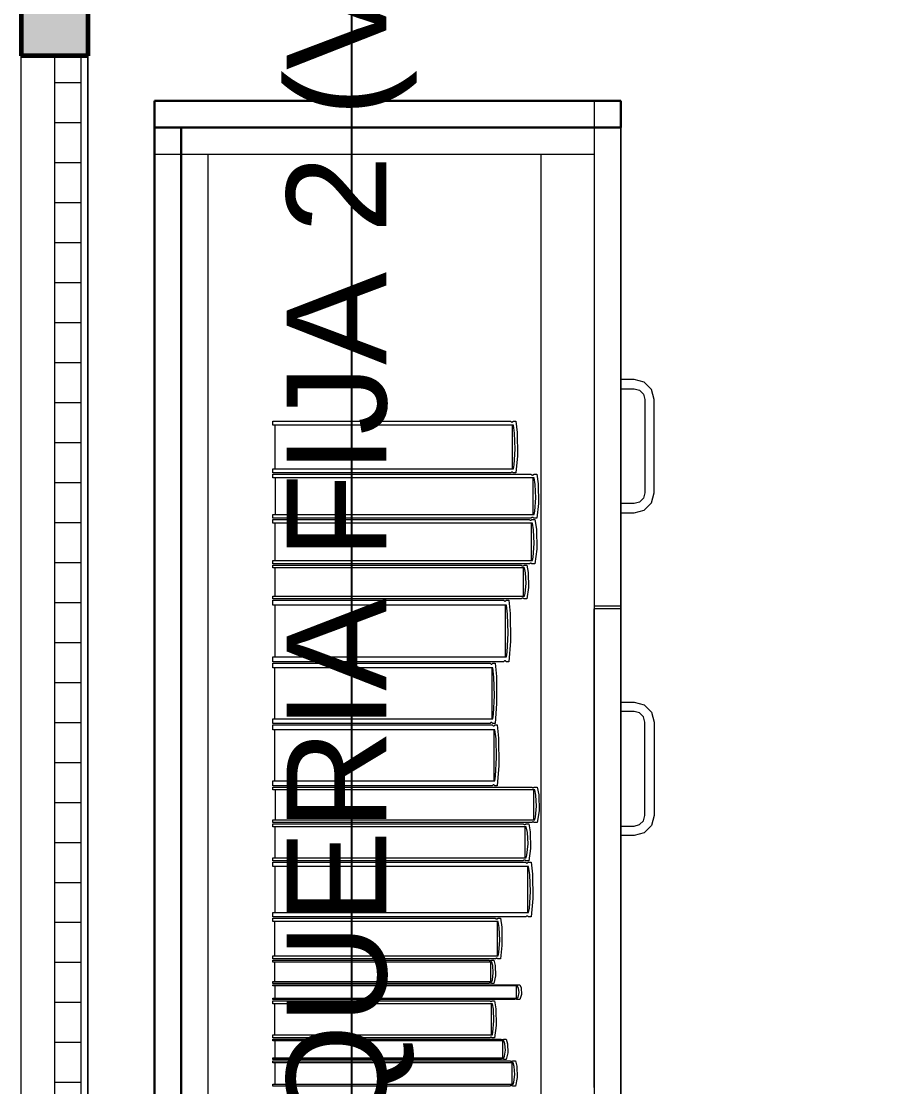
# Model space of a CAD drawing. Header units: inches. Extents: x -19 to 5698, y -728 to 92.
# Drawn here: x 394.27 to 394.923, y 9.177 to 9.976 of the extents above; entities that cross this region are included whole.
import ezdxf

# ---------------------------------------------------------------- set-up
doc = ezdxf.new("R2010")
doc.units = ezdxf.units.IN
doc.header["$MEASUREMENT"] = 0
doc.set_wipeout_variables(frame=1)
doc.linetypes.add('Wipeout_Contour', pattern=[1, 0, -1])
doc.layers.get('0').update_dxf_attribs({"color": 61})
for name, color, linetype in [('02 _ ARQ _ ZON _ Espacio.3D', 7, 'Continuous'), ('Acabado - Muros', 7, 'Continuous'), ('Interior - Mobiliario', 7, 'Continuous'), ('Notas - Etiquetas', 7, 'Continuous')]:
    doc.layers.add(name, color=color, linetype=linetype)
doc.styles.add('Estilo_Generado_4', font='swisse.ttf')
doc.dimstyles.new('Estilo_Generado__8', dxfattribs={"dimtxt": 0.18, "dimasz": 0.0912, "dimexe": 0.18, "dimexo": 0.0625, "dimgap": 0, "dimtad": 0, "dimtih": 1, "dimtoh": 1, "dimdec": 4, "dimzin": 0, "dimdsep": 46, "dimcen": 0.09, "dimadec": 0, "dimazin": 0, "dimtfac": 1, "dimtdec": 4, "dimtmove": 0, "dimatfit": 3, "dimldrblk": 'ARROWHEAD_5', "dimfxl": 1, "dimtolj": 1, "dimtzin": 0, "dimarcsym": 0})

# ---------------------------------------------------------------- blocks, each defined once
blk = doc.blocks.new('ARROWHEAD_5')
at = {"linetype": 'Continuous', "lineweight": 0}
blk.add_hatch(color=0, dxfattribs=at).paths.add_polyline_path([(-1, 0.2679), (0, 0), (-1, -0.2679)])
at = {"color": 0, "linetype": 'Continuous', "lineweight": 0}
blk.add_line((0, 0), (-1, 0), dxfattribs=at)

msp = doc.modelspace()

# ---------------------------------------------------------------- linework, layer by layer
at = {"layer": '02 _ ARQ _ ZON _ Espacio.3D', "color": 254, "linetype": 'Continuous', "lineweight": 0, "flags": 128}
msp.add_lwpolyline([(400.07004, 7.35094), (400.07006, 8.1), (400.29503, 8.1), (400.29503, 16.5), (400.07006, 16.5), (400.07003, 17.35), (394.17005, 17.3498), (394.17005, 16.90015), (393.57006, 16.9), (393.57005, 16.29989), (393.12005, 16.29989), (393.12005, 15.4), (394.32004, 15.4), (394.32008, 7.7), (396.82566, 7.70001), (396.82566, 7.35)], close=True, dxfattribs=at)
at = {"layer": 'Interior - Mobiliario', "color": 175, "linetype": 'Continuous', "lineweight": 13}
for p, q in [((394.39004, 9.89623), (394.70004, 9.89623)), ((394.39004, 8.43623), (394.39004, 9.89623)), ((394.70004, 9.89623), (394.70004, 8.43623)), ((394.41004, 9.87623), (394.66004, 9.87623)), ((394.41004, 9.87623), (394.41004, 8.45623)), ((394.66004, 9.87623), (394.70004, 9.87623)), ((394.66004, 8.45623), (394.66004, 9.87623)), ((394.70004, 9.87623), (394.70004, 8.45623)), ((394.73004, 9.70723), (394.72004, 9.70723)), ((394.72004, 9.70723), (394.72004, 9.70023)), ((394.73754, 9.70522), (394.73004, 9.70723)), ((394.74303, 9.69973), (394.73754, 9.70522)), ((394.72004, 9.70023), (394.73004, 9.70023)), ((394.73004, 9.70023), (394.73404, 9.69915)), ((394.73404, 9.69915), (394.73696, 9.69623)), ((394.73696, 9.69623), (394.73804, 9.69223)), ((394.74504, 9.69223), (394.74303, 9.69973)), ((394.73804, 9.69223), (394.73804, 9.62223)), ((394.74504, 9.62223), (394.74504, 9.69223)), ((394.45869, 9.67284), (394.45869, 9.67595)), ((394.45869, 9.67595), (394.63722, 9.67595)), ((394.6394, 9.67284), (394.45869, 9.67284)), ((394.46052, 9.64019), (394.46052, 9.67284)), ((394.63722, 9.67595), (394.63737, 9.67574)), ((394.63737, 9.67574), (394.6376, 9.67552)), ((394.6376, 9.67552), (394.63786, 9.67537)), ((394.63786, 9.67537), (394.63812, 9.6753)), ((394.63812, 9.6753), (394.63839, 9.67531)), ((394.63839, 9.67531), (394.63866, 9.6754)), ((394.63849, 9.67284), (394.63849, 9.64019)), ((394.63866, 9.6754), (394.63891, 9.67556)), ((394.63891, 9.67556), (394.63914, 9.6758)), ((394.63914, 9.6758), (394.63924, 9.67595)), ((394.63924, 9.67595), (394.64122, 9.67595)), ((394.64024, 9.66702), (394.6394, 9.67284)), ((394.64122, 9.67595), (394.64222, 9.66743)), ((394.6407, 9.65506), (394.64024, 9.66702)), ((394.64222, 9.66743), (394.64245, 9.65004)), ((394.63994, 9.64314), (394.6407, 9.65506)), ((394.64245, 9.65004), (394.64122, 9.63708)), ((394.45869, 9.63708), (394.45869, 9.64019)), ((394.45869, 9.64019), (394.6394, 9.64019)), ((394.6394, 9.64019), (394.63994, 9.64314)), ((394.63722, 9.63708), (394.45869, 9.63708)), ((394.45869, 9.63345), (394.45869, 9.63608)), ((394.45869, 9.63608), (394.65246, 9.63608)), ((394.65482, 9.63345), (394.45869, 9.63345)), ((394.46067, 9.60584), (394.46067, 9.63345)), ((394.63732, 9.63723), (394.63722, 9.63708)), ((394.63755, 9.63747), (394.63732, 9.63723)), ((394.6378, 9.63763), (394.63755, 9.63747)), ((394.63806, 9.63772), (394.6378, 9.63763)), ((394.63833, 9.63773), (394.63806, 9.63772)), ((394.6386, 9.63766), (394.63833, 9.63773)), ((394.63885, 9.63751), (394.6386, 9.63766)), ((394.63909, 9.63729), (394.63885, 9.63751)), ((394.63924, 9.63708), (394.63909, 9.63729)), ((394.64122, 9.63708), (394.63924, 9.63708)), ((394.65246, 9.63608), (394.65262, 9.6359)), ((394.65262, 9.6359), (394.65287, 9.63572)), ((394.65287, 9.63572), (394.65315, 9.63559)), ((394.65315, 9.63559), (394.65344, 9.63553)), ((394.65344, 9.63553), (394.65373, 9.63554)), ((394.65373, 9.63554), (394.65402, 9.63561)), ((394.65383, 9.63345), (394.65383, 9.60584)), ((394.65402, 9.63561), (394.65429, 9.63575)), ((394.65429, 9.63575), (394.65454, 9.63595)), ((394.65454, 9.63595), (394.65465, 9.63608)), ((394.65465, 9.63608), (394.6568, 9.63608)), ((394.65573, 9.62853), (394.65482, 9.63345)), ((394.6568, 9.63608), (394.65789, 9.62887)), ((394.65624, 9.61841), (394.65573, 9.62853)), ((394.65789, 9.62887), (394.65813, 9.61417)), ((394.73804, 9.62223), (394.73696, 9.61823)), ((394.74303, 9.61473), (394.74504, 9.62223)), ((394.65541, 9.60833), (394.65624, 9.61841)), ((394.65813, 9.61417), (394.6568, 9.60321)), ((394.73004, 9.61423), (394.72004, 9.61423)), ((394.72004, 9.61423), (394.72004, 9.60723)), ((394.73404, 9.6153), (394.73004, 9.61423)), ((394.73696, 9.61823), (394.73404, 9.6153)), ((394.73754, 9.60924), (394.74303, 9.61473)), ((394.65482, 9.60584), (394.65541, 9.60833)), ((394.72004, 9.60723), (394.73004, 9.60723)), ((394.73004, 9.60723), (394.73754, 9.60924)), ((394.45869, 9.60321), (394.45869, 9.60584)), ((394.45869, 9.60584), (394.65482, 9.60584)), ((394.65246, 9.60321), (394.45869, 9.60321)), ((394.45869, 9.59954), (394.45869, 9.60221)), ((394.45869, 9.60221), (394.65118, 9.60221)), ((394.65353, 9.59954), (394.45869, 9.59954)), ((394.46066, 9.57149), (394.46066, 9.59954)), ((394.65118, 9.60221), (394.65134, 9.60203)), ((394.65134, 9.60203), (394.65159, 9.60184)), ((394.65159, 9.60184), (394.65186, 9.60171)), ((394.65186, 9.60171), (394.65215, 9.60165)), ((394.65215, 9.60165), (394.65244, 9.60166)), ((394.65244, 9.60166), (394.65273, 9.60174)), ((394.65257, 9.60334), (394.65246, 9.60321)), ((394.65254, 9.59954), (394.65254, 9.57149)), ((394.65282, 9.60354), (394.65257, 9.60334)), ((394.65273, 9.60174), (394.653, 9.60188)), ((394.65309, 9.60368), (394.65282, 9.60354)), ((394.653, 9.60188), (394.65325, 9.60208)), ((394.65337, 9.60375), (394.65309, 9.60368)), ((394.65325, 9.60208), (394.65335, 9.60221)), ((394.65335, 9.60221), (394.65549, 9.60221)), ((394.65367, 9.60376), (394.65337, 9.60375)), ((394.65443, 9.59454), (394.65353, 9.59954)), ((394.65395, 9.6037), (394.65367, 9.60376)), ((394.65423, 9.60357), (394.65395, 9.6037)), ((394.65449, 9.60339), (394.65423, 9.60357)), ((394.65465, 9.60321), (394.65449, 9.60339)), ((394.6568, 9.60321), (394.65465, 9.60321)), ((394.65549, 9.60221), (394.65657, 9.59489)), ((394.65493, 9.58426), (394.65443, 9.59454)), ((394.65657, 9.59489), (394.65682, 9.57995)), ((394.65411, 9.57402), (394.65493, 9.58426)), ((394.65682, 9.57995), (394.65549, 9.56882)), ((394.45869, 9.56882), (394.45869, 9.57149)), ((394.45869, 9.57149), (394.65353, 9.57149)), ((394.65118, 9.56882), (394.45869, 9.56882)), ((394.45869, 9.56581), (394.45869, 9.56782)), ((394.45869, 9.56782), (394.64526, 9.56782)), ((394.64526, 9.56782), (394.64542, 9.56768)), ((394.64542, 9.56768), (394.64567, 9.56754)), ((394.64567, 9.56754), (394.64593, 9.56744)), ((394.64593, 9.56744), (394.64621, 9.5674)), ((394.64621, 9.5674), (394.64649, 9.5674)), ((394.64649, 9.5674), (394.64677, 9.56746)), ((394.64677, 9.56746), (394.64703, 9.56757)), ((394.64703, 9.56757), (394.64727, 9.56772)), ((394.64727, 9.56772), (394.64738, 9.56782)), ((394.64738, 9.56782), (394.64945, 9.56782)), ((394.64945, 9.56782), (394.65049, 9.56232)), ((394.65128, 9.56894), (394.65118, 9.56882)), ((394.65153, 9.56915), (394.65128, 9.56894)), ((394.6518, 9.56929), (394.65153, 9.56915)), ((394.65209, 9.56937), (394.6518, 9.56929)), ((394.65238, 9.56937), (394.65209, 9.56937)), ((394.65266, 9.56931), (394.65238, 9.56937)), ((394.65294, 9.56919), (394.65266, 9.56931)), ((394.65319, 9.56899), (394.65294, 9.56919)), ((394.65335, 9.56882), (394.65319, 9.56899)), ((394.65549, 9.56882), (394.65335, 9.56882)), ((394.65353, 9.57149), (394.65411, 9.57402)), ((394.64754, 9.56581), (394.45869, 9.56581)), ((394.4606, 9.54476), (394.4606, 9.56581)), ((394.64659, 9.56581), (394.64659, 9.54476)), ((394.64842, 9.56206), (394.64754, 9.56581)), ((394.6489, 9.55434), (394.64842, 9.56206)), ((394.65049, 9.56232), (394.65073, 9.55111)), ((394.64811, 9.54666), (394.6489, 9.55434)), ((394.65073, 9.55111), (394.64945, 9.54276)), ((394.45869, 9.54276), (394.45869, 9.54476)), ((394.45869, 9.54476), (394.64754, 9.54476)), ((394.64526, 9.54276), (394.45869, 9.54276)), ((394.64537, 9.54285), (394.64526, 9.54276)), ((394.64561, 9.54301), (394.64537, 9.54285)), ((394.64587, 9.54311), (394.64561, 9.54301)), ((394.64615, 9.54317), (394.64587, 9.54311)), ((394.64643, 9.54318), (394.64615, 9.54317)), ((394.64671, 9.54313), (394.64643, 9.54318)), ((394.64697, 9.54303), (394.64671, 9.54313)), ((394.64722, 9.54289), (394.64697, 9.54303)), ((394.64738, 9.54276), (394.64722, 9.54289)), ((394.64945, 9.54276), (394.64738, 9.54276)), ((394.64754, 9.54476), (394.64811, 9.54666)), ((394.45869, 9.53805), (394.45869, 9.54176)), ((394.45869, 9.54176), (394.632, 9.54176)), ((394.63411, 9.53805), (394.45869, 9.53805)), ((394.46046, 9.49915), (394.46046, 9.53805)), ((394.632, 9.54176), (394.63214, 9.54151)), ((394.63214, 9.54151), (394.63237, 9.54124)), ((394.63237, 9.54124), (394.63262, 9.54107)), ((394.63262, 9.54107), (394.63288, 9.54098)), ((394.63288, 9.54098), (394.63314, 9.54099)), ((394.63314, 9.54099), (394.63339, 9.5411)), ((394.63323, 9.53805), (394.63323, 9.49915)), ((394.63339, 9.5411), (394.63364, 9.54129)), ((394.63364, 9.54129), (394.63386, 9.54158)), ((394.63386, 9.54158), (394.63396, 9.54176)), ((394.63396, 9.54176), (394.63589, 9.54176)), ((394.63493, 9.53112), (394.63411, 9.53805)), ((394.63589, 9.54176), (394.63686, 9.5316)), ((394.72004, 9.53723), (394.70004, 9.53723)), ((394.70004, 9.17623), (394.70004, 9.53523)), ((394.72004, 9.53523), (394.70004, 9.53523)), ((394.72004, 9.17623), (394.72004, 9.53523)), ((394.63538, 9.51686), (394.63493, 9.53112)), ((394.63686, 9.5316), (394.63708, 9.51089)), ((394.63464, 9.50266), (394.63538, 9.51686)), ((394.63708, 9.51089), (394.63589, 9.49545)), ((394.63411, 9.49915), (394.63464, 9.50266)), ((394.45869, 9.49545), (394.45869, 9.49915)), ((394.45869, 9.49915), (394.63411, 9.49915)), ((394.632, 9.49545), (394.45869, 9.49545)), ((394.45869, 9.49082), (394.45869, 9.49445)), ((394.45869, 9.49445), (394.62195, 9.49445)), ((394.62195, 9.49445), (394.62209, 9.4942)), ((394.62209, 9.4942), (394.6223, 9.49395)), ((394.6235, 9.494), (394.62371, 9.49427)), ((394.62371, 9.49427), (394.6238, 9.49445)), ((394.6238, 9.49445), (394.62561, 9.49445)), ((394.62561, 9.49445), (394.62653, 9.48452)), ((394.6321, 9.49563), (394.632, 9.49545)), ((394.63232, 9.49591), (394.6321, 9.49563)), ((394.63256, 9.49611), (394.63232, 9.49591)), ((394.63282, 9.49621), (394.63256, 9.49611)), ((394.63308, 9.49622), (394.63282, 9.49621)), ((394.63334, 9.49614), (394.63308, 9.49622)), ((394.63359, 9.49596), (394.63334, 9.49614)), ((394.63381, 9.4957), (394.63359, 9.49596)), ((394.63396, 9.49545), (394.63381, 9.4957)), ((394.63589, 9.49545), (394.63396, 9.49545)), ((394.62394, 9.49082), (394.45869, 9.49082)), ((394.46036, 9.45279), (394.46036, 9.49082)), ((394.6223, 9.49395), (394.62254, 9.49377)), ((394.62254, 9.49377), (394.62278, 9.49369)), ((394.62278, 9.49369), (394.62302, 9.4937)), ((394.62302, 9.4937), (394.62327, 9.4938)), ((394.62311, 9.49082), (394.62311, 9.45279)), ((394.62327, 9.4938), (394.6235, 9.494)), ((394.62471, 9.48404), (394.62394, 9.49082)), ((394.62514, 9.4701), (394.62471, 9.48404)), ((394.62653, 9.48452), (394.62673, 9.46426)), ((394.62444, 9.45622), (394.62514, 9.4701)), ((394.62673, 9.46426), (394.62561, 9.44916)), ((394.72004, 9.46523), (394.73004, 9.46523)), ((394.72004, 9.45823), (394.72004, 9.46523)), ((394.73004, 9.46523), (394.73754, 9.46322)), ((394.73754, 9.46322), (394.74303, 9.45773)), ((394.62394, 9.45279), (394.62444, 9.45622)), ((394.73004, 9.45823), (394.72004, 9.45823)), ((394.73404, 9.45715), (394.73004, 9.45823)), ((394.73696, 9.45423), (394.73404, 9.45715)), ((394.73804, 9.45023), (394.73696, 9.45423)), ((394.74303, 9.45773), (394.74504, 9.45023)), ((394.45869, 9.44916), (394.45869, 9.45279)), ((394.45869, 9.45279), (394.62394, 9.45279)), ((394.62195, 9.44916), (394.45869, 9.44916)), ((394.45869, 9.44451), (394.45869, 9.44816)), ((394.45869, 9.44816), (394.62349, 9.44816)), ((394.62204, 9.44934), (394.62195, 9.44916)), ((394.62225, 9.44961), (394.62204, 9.44934)), ((394.62248, 9.44981), (394.62225, 9.44961)), ((394.62272, 9.44991), (394.62248, 9.44981)), ((394.62297, 9.44992), (394.62272, 9.44991)), ((394.62321, 9.44984), (394.62297, 9.44992)), ((394.62345, 9.44967), (394.62321, 9.44984)), ((394.62366, 9.44941), (394.62345, 9.44967)), ((394.62349, 9.44816), (394.62362, 9.44792)), ((394.62362, 9.44792), (394.62384, 9.44766)), ((394.6238, 9.44916), (394.62366, 9.44941)), ((394.62561, 9.44916), (394.6238, 9.44916)), ((394.62384, 9.44766), (394.62408, 9.44748)), ((394.62408, 9.44748), (394.62432, 9.4474)), ((394.62432, 9.4474), (394.62457, 9.44741)), ((394.62457, 9.44741), (394.62481, 9.44751)), ((394.62481, 9.44751), (394.62504, 9.44771)), ((394.62504, 9.44771), (394.62526, 9.44799)), ((394.62526, 9.44799), (394.62535, 9.44816)), ((394.62535, 9.44816), (394.62718, 9.44816)), ((394.62718, 9.44816), (394.6281, 9.43813)), ((394.73804, 9.38023), (394.73804, 9.45023)), ((394.74504, 9.45023), (394.74504, 9.38023)), ((394.6255, 9.44451), (394.45869, 9.44451)), ((394.46038, 9.40609), (394.46038, 9.44451)), ((394.62466, 9.44451), (394.62466, 9.40609)), ((394.62627, 9.43766), (394.6255, 9.44451)), ((394.6267, 9.42358), (394.62627, 9.43766)), ((394.6281, 9.43813), (394.62831, 9.41769)), ((394.626, 9.40956), (394.6267, 9.42358)), ((394.62831, 9.41769), (394.62718, 9.40244)), ((394.6255, 9.40609), (394.626, 9.40956)), ((394.45869, 9.40244), (394.45869, 9.40609)), ((394.45869, 9.40609), (394.6255, 9.40609)), ((394.62349, 9.40244), (394.45869, 9.40244)), ((394.45869, 9.39931), (394.45869, 9.40144)), ((394.45869, 9.40144), (394.65291, 9.40144)), ((394.65528, 9.39931), (394.45869, 9.39931)), ((394.46068, 9.37699), (394.46068, 9.39931)), ((394.62358, 9.40261), (394.62349, 9.40244)), ((394.62379, 9.40289), (394.62358, 9.40261)), ((394.62402, 9.40309), (394.62379, 9.40289)), ((394.62427, 9.40319), (394.62402, 9.40309)), ((394.62451, 9.4032), (394.62427, 9.40319)), ((394.62476, 9.40312), (394.62451, 9.4032)), ((394.62499, 9.40294), (394.62476, 9.40312)), ((394.62521, 9.40268), (394.62499, 9.40294)), ((394.62535, 9.40244), (394.62521, 9.40268)), ((394.62718, 9.40244), (394.62535, 9.40244)), ((394.65291, 9.40144), (394.65307, 9.40129)), ((394.65307, 9.40129), (394.65333, 9.40114)), ((394.65333, 9.40114), (394.65361, 9.40104)), ((394.65361, 9.40104), (394.65389, 9.40099)), ((394.65389, 9.40099), (394.65419, 9.401)), ((394.65419, 9.401), (394.65447, 9.40106)), ((394.65429, 9.39931), (394.65429, 9.37699)), ((394.65447, 9.40106), (394.65475, 9.40117)), ((394.65475, 9.40117), (394.655, 9.40133)), ((394.655, 9.40133), (394.65511, 9.40144)), ((394.65511, 9.40144), (394.65727, 9.40144)), ((394.65619, 9.39533), (394.65528, 9.39931)), ((394.65727, 9.40144), (394.65835, 9.39561)), ((394.6567, 9.38715), (394.65619, 9.39533)), ((394.65835, 9.39561), (394.6586, 9.38373)), ((394.65587, 9.37901), (394.6567, 9.38715)), ((394.6586, 9.38373), (394.65727, 9.37487)), ((394.45869, 9.37487), (394.45869, 9.37699)), ((394.45869, 9.37699), (394.65528, 9.37699)), ((394.65291, 9.37487), (394.45869, 9.37487)), ((394.65302, 9.37497), (394.65291, 9.37487)), ((394.65327, 9.37513), (394.65302, 9.37497)), ((394.65354, 9.37524), (394.65327, 9.37513)), ((394.65383, 9.3753), (394.65354, 9.37524)), ((394.65412, 9.37531), (394.65383, 9.3753)), ((394.65441, 9.37526), (394.65412, 9.37531)), ((394.65469, 9.37516), (394.65441, 9.37526)), ((394.65494, 9.37501), (394.65469, 9.37516)), ((394.65511, 9.37487), (394.65494, 9.37501)), ((394.65727, 9.37487), (394.65511, 9.37487)), ((394.65528, 9.37699), (394.65587, 9.37901)), ((394.73404, 9.3733), (394.73696, 9.37623)), ((394.73696, 9.37623), (394.73804, 9.38023)), ((394.74504, 9.38023), (394.74303, 9.37273)), ((394.45869, 9.37165), (394.45869, 9.37387)), ((394.45869, 9.37387), (394.64663, 9.37387)), ((394.64893, 9.37165), (394.45869, 9.37165)), ((394.46061, 9.34841), (394.46061, 9.37165)), ((394.64663, 9.37387), (394.64679, 9.37372)), ((394.64679, 9.37372), (394.64704, 9.37356)), ((394.64704, 9.37356), (394.64731, 9.37345)), ((394.64731, 9.37345), (394.64759, 9.3734)), ((394.64759, 9.3734), (394.64787, 9.37341)), ((394.64787, 9.37341), (394.64815, 9.37347)), ((394.64797, 9.37165), (394.64797, 9.34841)), ((394.64815, 9.37347), (394.64841, 9.37359)), ((394.64841, 9.37359), (394.64865, 9.37376)), ((394.64865, 9.37376), (394.64876, 9.37387)), ((394.64876, 9.37387), (394.65085, 9.37387)), ((394.64981, 9.36751), (394.64893, 9.37165)), ((394.6503, 9.35899), (394.64981, 9.36751)), ((394.65085, 9.37387), (394.6519, 9.3678)), ((394.6519, 9.3678), (394.65214, 9.35542)), ((394.72004, 9.37223), (394.73004, 9.37223)), ((394.72004, 9.36523), (394.72004, 9.37223)), ((394.73004, 9.37223), (394.73404, 9.3733)), ((394.73754, 9.36724), (394.73004, 9.36523)), ((394.74303, 9.37273), (394.73754, 9.36724)), ((394.6495, 9.35051), (394.6503, 9.35899)), ((394.73004, 9.36523), (394.72004, 9.36523)), ((394.64893, 9.34841), (394.6495, 9.35051)), ((394.65214, 9.35542), (394.65085, 9.3462)), ((394.45869, 9.3462), (394.45869, 9.34841)), ((394.45869, 9.34841), (394.64893, 9.34841)), ((394.64663, 9.3462), (394.45869, 9.3462)), ((394.45869, 9.34191), (394.45869, 9.3452)), ((394.45869, 9.3452), (394.64843, 9.3452)), ((394.64674, 9.3463), (394.64663, 9.3462)), ((394.64698, 9.34647), (394.64674, 9.3463)), ((394.64725, 9.34659), (394.64698, 9.34647)), ((394.64752, 9.34665), (394.64725, 9.34659)), ((394.64781, 9.34666), (394.64752, 9.34665)), ((394.64809, 9.34661), (394.64781, 9.34666)), ((394.64835, 9.3465), (394.64809, 9.34661)), ((394.6486, 9.34634), (394.64835, 9.3465)), ((394.64843, 9.3452), (394.64859, 9.34498)), ((394.64859, 9.34498), (394.64884, 9.34474)), ((394.64876, 9.3462), (394.6486, 9.34634)), ((394.65085, 9.3462), (394.64876, 9.3462)), ((394.64884, 9.34474), (394.64911, 9.34458)), ((394.64911, 9.34458), (394.6494, 9.34451)), ((394.6494, 9.34451), (394.64968, 9.34452)), ((394.64968, 9.34452), (394.64996, 9.34461)), ((394.64996, 9.34461), (394.65023, 9.34479)), ((394.65023, 9.34479), (394.65047, 9.34504)), ((394.65047, 9.34504), (394.65058, 9.3452)), ((394.65058, 9.3452), (394.65269, 9.3452)), ((394.65269, 9.3452), (394.65375, 9.33617)), ((394.65075, 9.34191), (394.45869, 9.34191)), ((394.46063, 9.30735), (394.46063, 9.34191)), ((394.64978, 9.34191), (394.64978, 9.30735)), ((394.65164, 9.33575), (394.65075, 9.34191)), ((394.65214, 9.32308), (394.65164, 9.33575)), ((394.65375, 9.33617), (394.65399, 9.31778)), ((394.65133, 9.31047), (394.65214, 9.32308)), ((394.65075, 9.30735), (394.65133, 9.31047)), ((394.65399, 9.31778), (394.65269, 9.30406)), ((394.45869, 9.30406), (394.45869, 9.30735)), ((394.45869, 9.30735), (394.65075, 9.30735)), ((394.64843, 9.30406), (394.45869, 9.30406)), ((394.45869, 9.30062), (394.45869, 9.30306)), ((394.45869, 9.30306), (394.62583, 9.30306)), ((394.62583, 9.30306), (394.62597, 9.3029)), ((394.62597, 9.3029), (394.62619, 9.30272)), ((394.62619, 9.30272), (394.62643, 9.30261)), ((394.62643, 9.30261), (394.62668, 9.30255)), ((394.62668, 9.30255), (394.62693, 9.30256)), ((394.62693, 9.30256), (394.62718, 9.30263)), ((394.62718, 9.30263), (394.62742, 9.30276)), ((394.62742, 9.30276), (394.62763, 9.30294)), ((394.62763, 9.30294), (394.62773, 9.30306)), ((394.62773, 9.30306), (394.62958, 9.30306)), ((394.62958, 9.30306), (394.63052, 9.29637)), ((394.64854, 9.30422), (394.64843, 9.30406)), ((394.64879, 9.30447), (394.64854, 9.30422)), ((394.64905, 9.30465), (394.64879, 9.30447)), ((394.64933, 9.30474), (394.64905, 9.30465)), ((394.64962, 9.30475), (394.64933, 9.30474)), ((394.6499, 9.30467), (394.64962, 9.30475)), ((394.65017, 9.30452), (394.6499, 9.30467)), ((394.65042, 9.30428), (394.65017, 9.30452)), ((394.65058, 9.30406), (394.65042, 9.30428)), ((394.65269, 9.30406), (394.65058, 9.30406)), ((394.62787, 9.30062), (394.45869, 9.30062)), ((394.4604, 9.27499), (394.4604, 9.30062)), ((394.62702, 9.30062), (394.62702, 9.27499)), ((394.62866, 9.29605), (394.62787, 9.30062)), ((394.62909, 9.28666), (394.62866, 9.29605)), ((394.63052, 9.29637), (394.63073, 9.28273)), ((394.62838, 9.27731), (394.62909, 9.28666)), ((394.63073, 9.28273), (394.62958, 9.27255)), ((394.45869, 9.27255), (394.45869, 9.27499)), ((394.45869, 9.27499), (394.62787, 9.27499)), ((394.62583, 9.27255), (394.45869, 9.27255)), ((394.45869, 9.27016), (394.45869, 9.27155)), ((394.45869, 9.27155), (394.62107, 9.27155)), ((394.62107, 9.27155), (394.6212, 9.27146)), ((394.6212, 9.27146), (394.62142, 9.27136)), ((394.62142, 9.27136), (394.62165, 9.27129)), ((394.62165, 9.27129), (394.62189, 9.27126)), ((394.62189, 9.27126), (394.62214, 9.27127)), ((394.62214, 9.27127), (394.62238, 9.27131)), ((394.62238, 9.27131), (394.6226, 9.27138)), ((394.6226, 9.27138), (394.62281, 9.27149)), ((394.62281, 9.27149), (394.62291, 9.27155)), ((394.62291, 9.27155), (394.62471, 9.27155)), ((394.62471, 9.27155), (394.62562, 9.26775)), ((394.62593, 9.27267), (394.62583, 9.27255)), ((394.62614, 9.27286), (394.62593, 9.27267)), ((394.62638, 9.27299), (394.62614, 9.27286)), ((394.62663, 9.27306), (394.62638, 9.27299)), ((394.62688, 9.27306), (394.62663, 9.27306)), ((394.62713, 9.27301), (394.62688, 9.27306)), ((394.62736, 9.27289), (394.62713, 9.27301)), ((394.62759, 9.27272), (394.62736, 9.27289)), ((394.62773, 9.27255), (394.62759, 9.27272)), ((394.62958, 9.27255), (394.62773, 9.27255)), ((394.62787, 9.27499), (394.62838, 9.27731)), ((394.62305, 9.27016), (394.45869, 9.27016)), ((394.46035, 9.25558), (394.46035, 9.27016)), ((394.62222, 9.27016), (394.62222, 9.25558)), ((394.62381, 9.26756), (394.62305, 9.27016)), ((394.62424, 9.26222), (394.62381, 9.26756)), ((394.62562, 9.26775), (394.62583, 9.25998)), ((394.45869, 9.25419), (394.45869, 9.25558)), ((394.45869, 9.25558), (394.62305, 9.25558)), ((394.6216, 9.25444), (394.62137, 9.25436)), ((394.62184, 9.25448), (394.6216, 9.25444)), ((394.62208, 9.25448), (394.62184, 9.25448)), ((394.62232, 9.25445), (394.62208, 9.25448)), ((394.62255, 9.25438), (394.62232, 9.25445)), ((394.62277, 9.25429), (394.62255, 9.25438)), ((394.62305, 9.25558), (394.62354, 9.2569)), ((394.62354, 9.2569), (394.62424, 9.26222)), ((394.62583, 9.25998), (394.62471, 9.25419)), ((394.62107, 9.25419), (394.45869, 9.25419)), ((394.45869, 9.25231), (394.45869, 9.25319)), ((394.45869, 9.25319), (394.64003, 9.25319)), ((394.64224, 9.25231), (394.45869, 9.25231)), ((394.46055, 9.24306), (394.46055, 9.25231)), ((394.62116, 9.25426), (394.62107, 9.25419)), ((394.62137, 9.25436), (394.62116, 9.25426)), ((394.62291, 9.25419), (394.62277, 9.25429)), ((394.62471, 9.25419), (394.62291, 9.25419)), ((394.64003, 9.25319), (394.64018, 9.25313)), ((394.64018, 9.25313), (394.64042, 9.25307)), ((394.64042, 9.25307), (394.64068, 9.25303)), ((394.64068, 9.25303), (394.64094, 9.25301)), ((394.64094, 9.25301), (394.64122, 9.25301)), ((394.64122, 9.25301), (394.64149, 9.25304)), ((394.64131, 9.25231), (394.64131, 9.24306)), ((394.64149, 9.25304), (394.64174, 9.25308)), ((394.64174, 9.25308), (394.64198, 9.25315)), ((394.64198, 9.25315), (394.64208, 9.25319)), ((394.64208, 9.25319), (394.64409, 9.25319)), ((394.64309, 9.25066), (394.64224, 9.25231)), ((394.64279, 9.2439), (394.64356, 9.24727)), ((394.64356, 9.24727), (394.64309, 9.25066)), ((394.64409, 9.25319), (394.64511, 9.25078)), ((394.64511, 9.25078), (394.64534, 9.24585)), ((394.45869, 9.24218), (394.45869, 9.24306)), ((394.45869, 9.24306), (394.64224, 9.24306)), ((394.64003, 9.24218), (394.45869, 9.24218)), ((394.45869, 9.23895), (394.45869, 9.24118)), ((394.45869, 9.24118), (394.62152, 9.24118)), ((394.62351, 9.23895), (394.45869, 9.23895)), ((394.46036, 9.21553), (394.46036, 9.23895)), ((394.62152, 9.24118), (394.62166, 9.24103)), ((394.62166, 9.24103), (394.62187, 9.24087)), ((394.62187, 9.24087), (394.6221, 9.24076)), ((394.6221, 9.24076), (394.62235, 9.24071)), ((394.62235, 9.24071), (394.62259, 9.24072)), ((394.62259, 9.24072), (394.62283, 9.24078)), ((394.62268, 9.23895), (394.62268, 9.21553)), ((394.62283, 9.24078), (394.62306, 9.2409)), ((394.62306, 9.2409), (394.62327, 9.24107)), ((394.62327, 9.24107), (394.62336, 9.24118)), ((394.62336, 9.24118), (394.62517, 9.24118)), ((394.62427, 9.23477), (394.62351, 9.23895)), ((394.62517, 9.24118), (394.62608, 9.23506)), ((394.64013, 9.24222), (394.64003, 9.24218)), ((394.64036, 9.24229), (394.64013, 9.24222)), ((394.64062, 9.24234), (394.64036, 9.24229)), ((394.64088, 9.24236), (394.64062, 9.24234)), ((394.64116, 9.24236), (394.64088, 9.24236)), ((394.64143, 9.24234), (394.64116, 9.24236)), ((394.64169, 9.2423), (394.64143, 9.24234)), ((394.64193, 9.24224), (394.64169, 9.2423)), ((394.64208, 9.24218), (394.64193, 9.24224)), ((394.64409, 9.24218), (394.64208, 9.24218)), ((394.64224, 9.24306), (394.64279, 9.2439)), ((394.64534, 9.24585), (394.64409, 9.24218)), ((394.6247, 9.22619), (394.62427, 9.23477)), ((394.62608, 9.23506), (394.62629, 9.2226)), ((394.624, 9.21764), (394.6247, 9.22619)), ((394.62629, 9.2226), (394.62517, 9.2133)), ((394.45869, 9.2133), (394.45869, 9.21553)), ((394.45869, 9.21553), (394.62351, 9.21553)), ((394.62351, 9.21553), (394.624, 9.21764)), ((394.62152, 9.2133), (394.45869, 9.2133)), ((394.45869, 9.21109), (394.45869, 9.2123)), ((394.45869, 9.2123), (394.63001, 9.2123)), ((394.6321, 9.21109), (394.45869, 9.21109)), ((394.46044, 9.19838), (394.46044, 9.21109)), ((394.62161, 9.21341), (394.62152, 9.2133)), ((394.62182, 9.21358), (394.62161, 9.21341)), ((394.62205, 9.21369), (394.62182, 9.21358)), ((394.62229, 9.21376), (394.62205, 9.21369)), ((394.62254, 9.21376), (394.62229, 9.21376)), ((394.62278, 9.21371), (394.62254, 9.21376)), ((394.62301, 9.21361), (394.62278, 9.21371)), ((394.62323, 9.21345), (394.62301, 9.21361)), ((394.62336, 9.2133), (394.62323, 9.21345)), ((394.62517, 9.2133), (394.62336, 9.2133)), ((394.63001, 9.2123), (394.63016, 9.21222)), ((394.63016, 9.21222), (394.63038, 9.21213)), ((394.63038, 9.21213), (394.63063, 9.21207)), ((394.63063, 9.21207), (394.63088, 9.21205)), ((394.63088, 9.21205), (394.63114, 9.21205)), ((394.63114, 9.21205), (394.63139, 9.21208)), ((394.63123, 9.21109), (394.63123, 9.19838)), ((394.63139, 9.21208), (394.63163, 9.21215)), ((394.63163, 9.21215), (394.63186, 9.21224)), ((394.63186, 9.21224), (394.63195, 9.2123)), ((394.63195, 9.2123), (394.63386, 9.2123)), ((394.63291, 9.20882), (394.6321, 9.21109)), ((394.63336, 9.20417), (394.63291, 9.20882)), ((394.63386, 9.2123), (394.63481, 9.20898)), ((394.63481, 9.20898), (394.63503, 9.20222)), ((394.6321, 9.19838), (394.63262, 9.19953)), ((394.63262, 9.19953), (394.63336, 9.20417)), ((394.63503, 9.20222), (394.63386, 9.19717)), ((394.45869, 9.19717), (394.45869, 9.19838)), ((394.45869, 9.19838), (394.6321, 9.19838)), ((394.63001, 9.19717), (394.45869, 9.19717)), ((394.45869, 9.19466), (394.45869, 9.19617)), ((394.45869, 9.19617), (394.63688, 9.19617)), ((394.63905, 9.19466), (394.45869, 9.19466)), ((394.46051, 9.17874), (394.46051, 9.19466)), ((394.63011, 9.19723), (394.63001, 9.19717)), ((394.63033, 9.19732), (394.63011, 9.19723)), ((394.63057, 9.19739), (394.63033, 9.19732)), ((394.63082, 9.19742), (394.63057, 9.19739)), ((394.63108, 9.19742), (394.63082, 9.19742)), ((394.63134, 9.1974), (394.63108, 9.19742)), ((394.63158, 9.19734), (394.63134, 9.1974)), ((394.63181, 9.19725), (394.63158, 9.19734)), ((394.63195, 9.19717), (394.63181, 9.19725)), ((394.63386, 9.19717), (394.63195, 9.19717)), ((394.63688, 9.19617), (394.63703, 9.19607)), ((394.63703, 9.19607), (394.63726, 9.19596)), ((394.63726, 9.19596), (394.63752, 9.19589)), ((394.63752, 9.19589), (394.63778, 9.19585)), ((394.63778, 9.19585), (394.63805, 9.19586)), ((394.63805, 9.19586), (394.63831, 9.1959)), ((394.63814, 9.19466), (394.63814, 9.17874)), ((394.63831, 9.1959), (394.63856, 9.19598)), ((394.63856, 9.19598), (394.63879, 9.1961)), ((394.63879, 9.1961), (394.63889, 9.19617)), ((394.63889, 9.19617), (394.64087, 9.19617)), ((394.63989, 9.19182), (394.63905, 9.19466)), ((394.64035, 9.18599), (394.63989, 9.19182)), ((394.64087, 9.19617), (394.64187, 9.19202)), ((394.64187, 9.19202), (394.6421, 9.18354)), ((394.63959, 9.18018), (394.64035, 9.18599)), ((394.6421, 9.18354), (394.64087, 9.17723)), ((394.45869, 9.17723), (394.45869, 9.17874)), ((394.45869, 9.17874), (394.63905, 9.17874)), ((394.63688, 9.17723), (394.45869, 9.17723)), ((394.63698, 9.1773), (394.63688, 9.17723)), ((394.63721, 9.17741), (394.63698, 9.1773)), ((394.63746, 9.17749), (394.63721, 9.17741)), ((394.63772, 9.17754), (394.63746, 9.17749)), ((394.63799, 9.17754), (394.63772, 9.17754)), ((394.63825, 9.17751), (394.63799, 9.17754)), ((394.63851, 9.17744), (394.63825, 9.17751)), ((394.63874, 9.17733), (394.63851, 9.17744)), ((394.63889, 9.17723), (394.63874, 9.17733)), ((394.64087, 9.17723), (394.63889, 9.17723)), ((394.63905, 9.17874), (394.63959, 9.18018))]:
    msp.add_line(p, q, dxfattribs=at)

# ---------------------------------------------------------------- next in the draw order: wipeouts: each hides what was drawn before it
at = {"color": 254, "linetype": 'Wipeout_Contour', "lineweight": 0, "ltscale": 12962.516559}
msp.add_wipeout([(394.39004, 9.89623), (394.37004, 9.89623), (394.37004, 8.43623), (394.39004, 8.43623)], dxfattribs=at).dxf.layer = 'Interior - Mobiliario'

# ---------------------------------------------------------------- next in the draw order: linework, layer by layer
at = {"layer": 'Interior - Mobiliario', "color": 175, "linetype": 'Continuous', "lineweight": 30}
for p, q in [((394.37004, 8.43623), (394.37004, 9.89623)), ((394.39004, 9.89623), (394.37004, 9.89623)), ((394.39004, 8.43623), (394.39004, 9.89623))]:
    msp.add_line(p, q, dxfattribs=at)
at = {"layer": 'Interior - Mobiliario', "color": 175, "linetype": 'Continuous', "lineweight": 13}
for p, q in [((394.37004, 9.89623), (394.39004, 9.89623)), ((394.37004, 8.43623), (394.37004, 9.89623)), ((394.39004, 9.89623), (394.39004, 8.43623)), ((394.37004, 9.87623), (394.41004, 9.87623)), ((394.37004, 8.45623), (394.37004, 9.87623))]:
    msp.add_line(p, q, dxfattribs=at)

# ---------------------------------------------------------------- next in the draw order: wipeouts: each hides what was drawn before it
at = {"color": 254, "linetype": 'Wipeout_Contour', "lineweight": 0, "ltscale": 12963.184939}
msp.add_wipeout([(394.72004, 9.91623), (394.37004, 9.91623), (394.37004, 9.89623), (394.72004, 9.89623)], dxfattribs=at).dxf.layer = 'Interior - Mobiliario'

# ---------------------------------------------------------------- next in the draw order: linework, layer by layer
at = {"layer": 'Interior - Mobiliario', "color": 175, "linetype": 'Continuous', "lineweight": 30}
for p, q in [((394.37004, 9.89623), (394.37004, 9.91623)), ((394.72004, 9.91623), (394.37004, 9.91623)), ((394.72004, 9.89623), (394.72004, 9.91623)), ((394.72004, 9.89623), (394.37004, 9.89623))]:
    msp.add_line(p, q, dxfattribs=at)
at = {"layer": 'Interior - Mobiliario', "color": 175, "linetype": 'Continuous', "lineweight": 13}
for p, q in [((394.37004, 9.91623), (394.72004, 9.91623)), ((394.37004, 9.89623), (394.37004, 9.91623)), ((394.37004, 9.91623), (394.70004, 9.91623)), ((394.37004, 9.87623), (394.37004, 9.91623)), ((394.72004, 9.91623), (394.37004, 9.91623)), ((394.37004, 9.91623), (394.37004, 8.41623)), ((394.70004, 9.91623), (394.70004, 9.87623)), ((394.72004, 9.91623), (394.72004, 9.89623)), ((394.72004, 8.41623), (394.72004, 9.91623)), ((394.72004, 9.89623), (394.37004, 9.89623)), ((394.37004, 9.89623), (394.72004, 9.89623)), ((394.37004, 8.43623), (394.37004, 9.89623)), ((394.39004, 9.89623), (394.72004, 9.89623)), ((394.39004, 8.43623), (394.39004, 9.89623)), ((394.39004, 9.89623), (394.70004, 9.89623)), ((394.39004, 8.43623), (394.39004, 9.89623)), ((394.39004, 9.89623), (394.70004, 9.89623)), ((394.39004, 8.43623), (394.39004, 9.89623)), ((394.70004, 9.89623), (394.70004, 8.43623)), ((394.70004, 9.89623), (394.70004, 8.43623)), ((394.70004, 9.89623), (394.70004, 9.53723)), ((394.72004, 9.89623), (394.70004, 9.89623)), ((394.72004, 9.89623), (394.72004, 8.43623)), ((394.72004, 9.89623), (394.72004, 8.43623)), ((394.72004, 9.89623), (394.72004, 9.53723))]:
    msp.add_line(p, q, dxfattribs=at)

# ---------------------------------------------------------------- next in the draw order: texts
at = {"layer": 'Notas - Etiquetas', "color": 171, "linetype": 'Continuous', "lineweight": 13, "insert": (394.51785, 8.90901), "char_height": 0.075, "attachment_point": 4, "rotation": 89.99997, "style": 'Estilo_Generado_4'}
msp.add_mtext('\\A1;{\\pql;\\fSwis721 Ex BT|b0|i0|c0|p34;TABIQUERIA FIJA 2 (VER DETALLE)\\fSwis721 Ex BT|b0|i0|c0|p34; }', dxfattribs=at)

# ---------------------------------------------------------------- next in the draw order: leaders
at = {"layer": 'Notas - Etiquetas', "color": 144, "linetype": 'Continuous', "lineweight": 13, "annotation_type": 0, "has_hookline": 1, "hookline_direction": 1, "text_width": 1.94817, "horizontal_direction": (1e-06, 1, 0)}
msp.add_leader([(394.30504, 11.54997), (394.51786, 11.37907), (394.51785, 8.90901)], dimstyle='Estilo_Generado__8', dxfattribs=at)

# ---------------------------------------------------------------- next in the draw order: wipeouts: each hides what was drawn before it
at = {"color": 254, "linetype": 'Wipeout_Contour', "lineweight": 0, "ltscale": 19443.556485}
msp.add_wipeout([(394.32004, 9.94994), (394.27004, 9.94994), (394.27004, 7.79994), (394.28704, 7.79994), (394.28704, 7.81644), (394.32004, 7.81644)], dxfattribs=at).dxf.layer = 'Acabado - Muros'

# ---------------------------------------------------------------- next in the draw order: linework, layer by layer
at = {"layer": 'Acabado - Muros', "color": 7, "linetype": 'Continuous', "lineweight": 60}
for p, q in [((394.27004, 10.04994), (394.27004, 9.94994)), ((394.32004, 10.04994), (394.32004, 9.94994))]:
    msp.add_line(p, q, dxfattribs=at)
at = {"layer": 'Acabado - Muros', "color": 251, "linetype": 'Continuous', "lineweight": 13, "flags": 128}
for points in [[(394.27004, 7.79994), (394.27004, 9.94994)], [(394.32004, 7.81644), (394.32004, 9.94994)]]:
    msp.add_lwpolyline(points, dxfattribs=at)

# ---------------------------------------------------------------- next in the draw order: wipeouts: each hides what was drawn before it
at = {"color": 254, "linetype": 'Wipeout_Contour', "lineweight": 0, "ltscale": 12962.213813}
msp.add_wipeout([(394.31504, 9.94994), (394.29504, 9.94994), (394.29504, 7.81644), (394.31504, 7.81644)], dxfattribs=at).dxf.layer = 'Acabado - Muros'

# ---------------------------------------------------------------- next in the draw order: hatches: boundary and pattern name
at = {"layer": 'Acabado - Muros', "linetype": 'Continuous', "lineweight": 0}
msp.add_hatch(color=254, dxfattribs=at).paths.add_polyline_path([(394.27004, 10.04994), (394.27004, 9.94994), (394.32004, 9.94994), (394.32004, 10.04994)])
h = msp.add_hatch(dxfattribs=at)
h.set_pattern_fill('CONTRACHAPADO_0002', color=254, style=0, pattern_type=2)
h.set_pattern_definition([(0, (370.000076, 2e-08), (0, 0.03), [])])
h.paths.add_polyline_path([(394.31504, 9.94994), (394.29504, 9.94994), (394.29504, 7.81644), (394.31504, 7.81644)])

# ---------------------------------------------------------------- next in the draw order: linework, layer by layer
at = {"layer": 'Acabado - Muros', "color": 7, "linetype": 'Continuous', "lineweight": 60}
msp.add_line((394.32004, 9.94994), (394.27004, 9.94994), dxfattribs=at)
at = {"layer": 'Acabado - Muros', "color": 7, "linetype": 'Continuous', "lineweight": 13, "flags": 128}
msp.add_lwpolyline([(394.31504, 9.94994), (394.29504, 9.94994), (394.29504, 7.81644), (394.31504, 7.81644)], close=True, dxfattribs=at)

doc.saveas('drawing.dxf')
